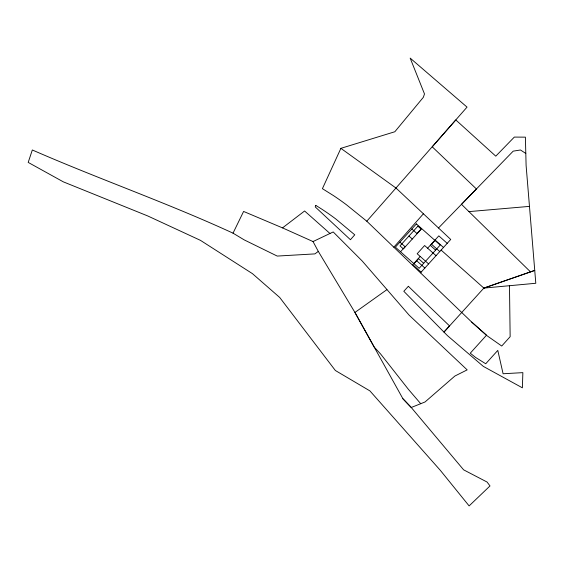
<?xml version="1.0" encoding="UTF-8"?>
<svg xmlns="http://www.w3.org/2000/svg" width="564" height="564" viewBox="0 0 564 564"><rect width="100%" height="100%" fill="white"/><g stroke="black" fill="none" stroke-linecap="round" stroke-linejoin="round"><path stroke-width="0.85" d="M366.79 221.215L467.041 107.118L410.155 58.092L424.488 93.941L423.338 97.318L394.835 131.75L340.889 148.339L322.411 188.665L333.564 195.666A259.341 255.323 25 0 1 346.578 204.873L366.79 221.215L471.723 322.1L487.148 335.82L501.734 346.028L510.145 336.701L509.482 285.715M318.308 251.403L314.895 253.892L277.213 256.07L244.24 239.904L233.024 233.158L243.606 211.444L282.508 227.884L313.034 241.561L318.308 251.403L354.939 312.442L374.235 347.114L380.637 354.037L408.421 389.364L420.723 403.704L425.059 401.956L454.852 376.054L467.175 369.878L409.126 315.142L362.208 261.005L333.211 231.945L313.034 241.561M393.813 247.201L423.409 213.798M400.532 251.756L405.093 246.715L399.918 242.111M421.562 228.512L417.007 233.552L411.833 228.949M420.194 256.444L412.742 264.671L421.146 272.144M427.639 248.209L438.806 235.865L447.21 243.338M413.976 263.705L418.537 258.672L423.712 263.275M435.006 240.468L430.452 245.502L435.627 250.106M420.511 272.842L450.721 239.46L396.069 188.101L340.889 148.339M441.111 250.085L483.856 288.091L534.728 270.424L483.856 288.091L443.96 332.097L447.456 335.636L483.32 366.389L522.384 387.82L522.863 372.635L503.095 373.756L497.793 350.399L485.731 363.759L475.558 357.421L470.27 353.177L486.499 335.235L471.723 322.1M438.496 227.976L476.425 188.975L432.236 146.83L455.804 119.942L495.777 156.165L514.333 137.087L525.394 137.151L526.099 165.393L535.8 283.269L483.856 288.091M282.508 227.884L304.602 210.992L329.975 233.489M386.876 289.677L354.939 312.442L402.915 398.741L411.248 407.49L463.615 469.833L487.084 482.051L489.996 485.942L469.121 505.908L440.343 470.362L369.899 390.887L335.354 370.492L279.709 297.468L252.439 273.646L200.46 240.356L147.683 215.927L63.365 181.869L28.2 162.411L32.324 149.975C98.707 178.985 167.219 202.836 233.024 233.158M420.723 403.704L411.248 407.49L402.915 398.741M468.931 211.62L529.37 206.389M525.789 153.443L520.48 149.989L513.198 151.145L461.493 204.33L530.505 271.876M435.084 239.982L443.487 247.455M431.361 244.099L439.765 251.565M436.042 255.682L424.614 245.523L417.17 253.751L428.591 263.91M408.935 236.034L412.298 239.023M416.472 260.554L424.868 268.027M315.769 205.367L315.227 206.91L350.427 239.714L354.756 234.821L335.799 218.973A243.154 239.383 25 0 0 321.205 208.779L315.769 205.367M416.387 223.908L395.357 247.152L419.158 268.309L440.188 245.072L416.387 223.908M417.875 226.157L400.003 245.911L403.359 248.9L421.23 229.146L417.875 226.157M408.343 286.293L403.817 291.292L443.96 332.097L449.55 325.929L408.343 286.293"/></g></svg>
